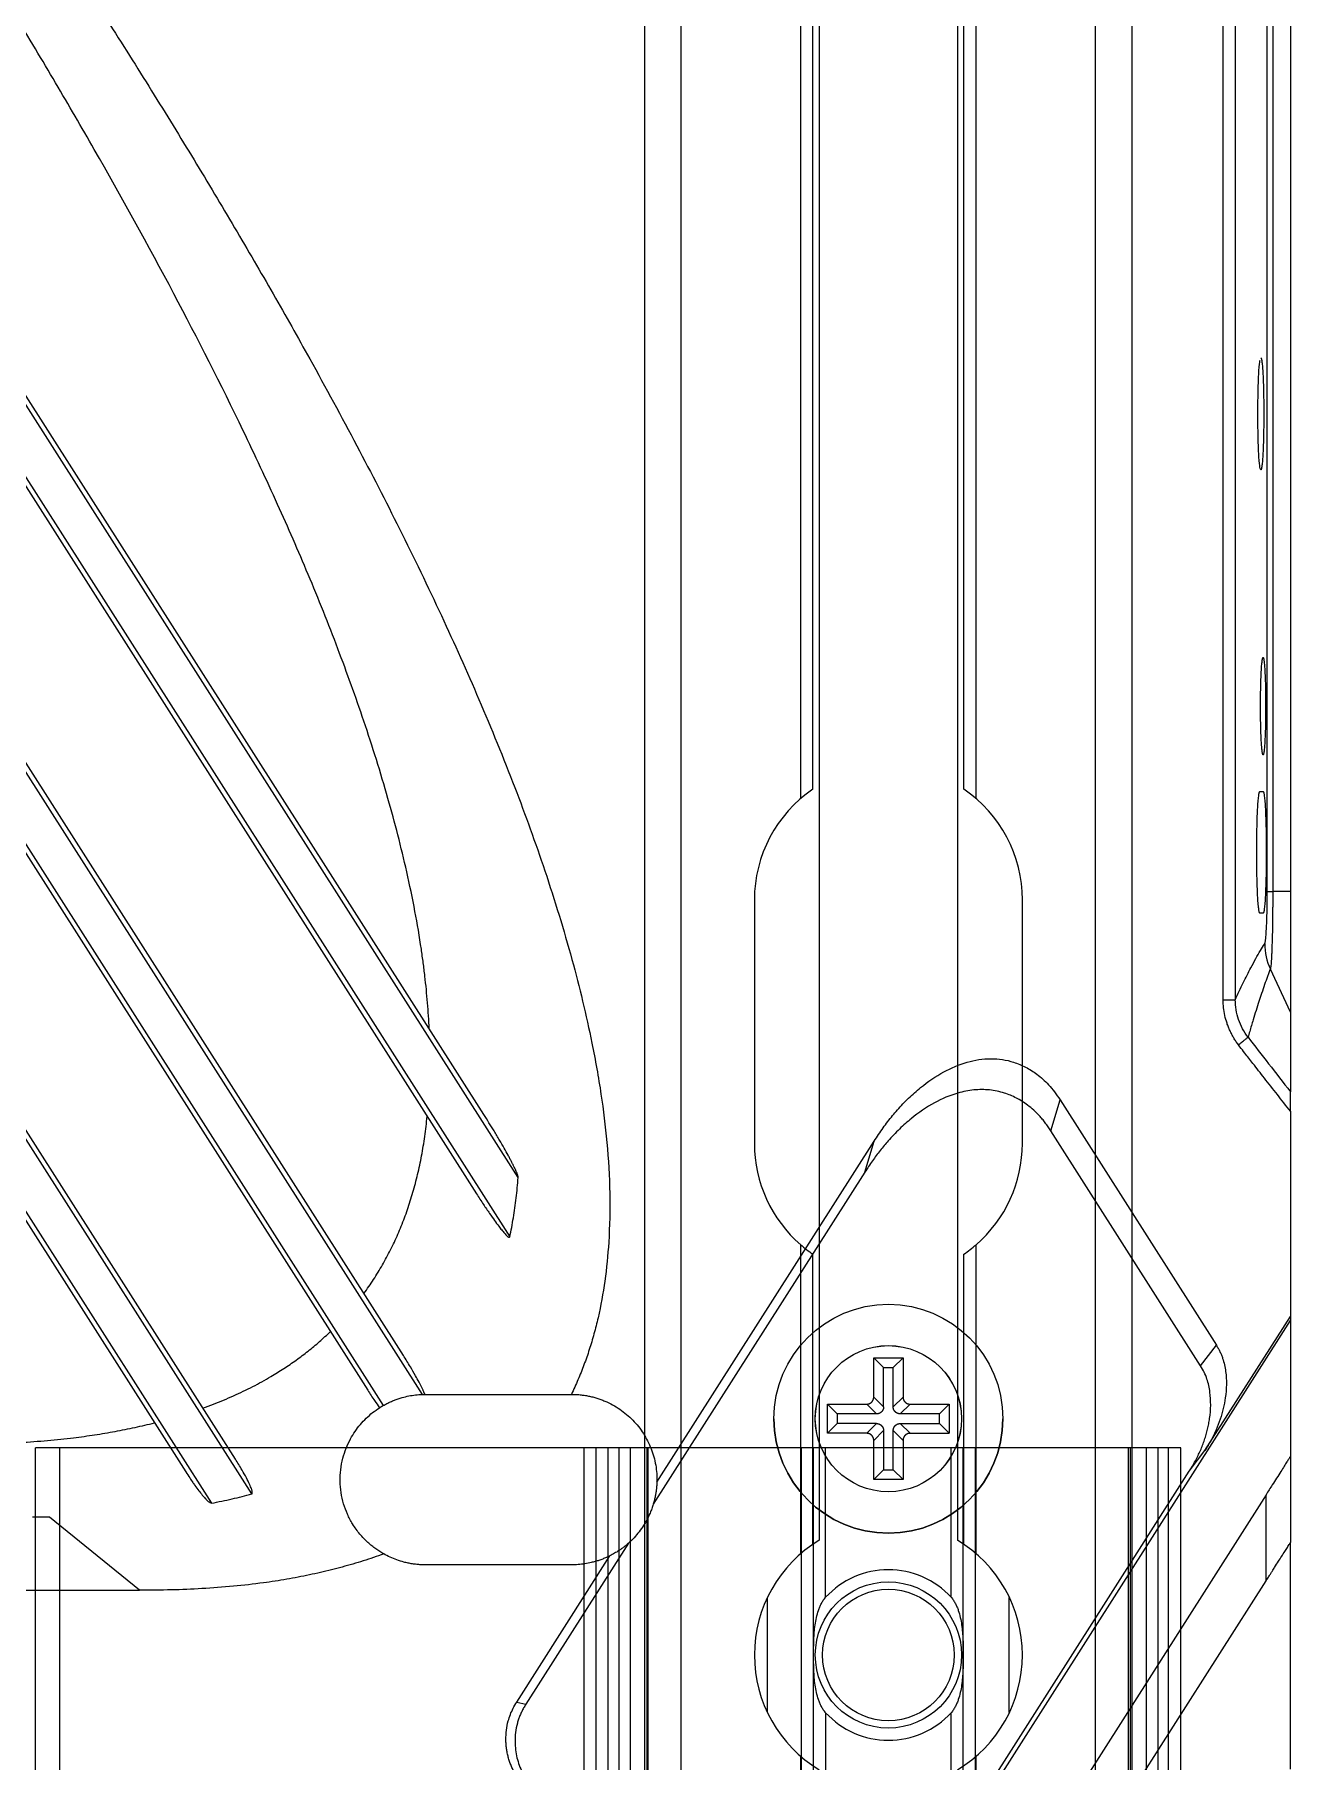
# Model space of a CAD drawing. Header units: millimetres. Extents: x 620 to 19791, y 2539 to 6969.
# Drawn here: x 17725.4 to 17777, y 4825 to 4895.9 of the extents above; entities that cross this region are included whole.
import ezdxf

# ---------------------------------------------------------------- set-up
doc = ezdxf.new("R2010")
doc.units = ezdxf.units.MM
doc.layers.add('02___PRT_ALL_AXES', color=7, linetype='Continuous')
doc.layers.add('1轮廓线', color=7, linetype='Continuous', lineweight=25)

# ---------------------------------------------------------------- blocks, each defined once
blk = doc.blocks.new('rygj')
at = {"color": 114, "linetype": 'Continuous', "true_color": 0x139b48}
for p, q in [((4442.055, 3171.646), (5101.055, 3171.646)), ((4442.055, 3170.146), (5101.055, 3170.146)), ((4490.855, 3167.146), (4480.855, 3167.146)), ((4495.013, 3165.246), (5068.697, 3165.246)), ((4495.398, 3164.746), (5068.312, 3164.746)), ((4495.398, 3158.546), (5068.312, 3158.546)), ((4495.013, 3158.046), (5068.697, 3158.046)), ((4480.855, 3156.146), (4490.855, 3156.146)), ((4442.055, 3153.146), (5101.055, 3153.146)), ((4442.055, 3151.646), (5101.055, 3151.646))]:
    blk.add_line(p, q, dxfattribs=at)
for centre, start, end in [((4480.855, 3161.646), 90, 139.11481), ((4490.855, 3161.646), 34.30765, 90), ((4490.855, 3161.646), 270, 325.69235), ((4480.855, 3161.646), 220.88519, 270)]:
    blk.add_arc(centre, 5.5, start, end, dxfattribs=at)
at = {"layer": '02___PRT_ALL_AXES', "color": 114, "linetype": 'Continuous', "true_color": 0x139b48}
for p, q in [((4457.491, 3166.607), (4462.22, 3166.607)), ((4442.055, 3165.246), (4455.697, 3165.246)), ((4464.013, 3165.246), (4476.697, 3165.246)), ((4464.398, 3164.746), (4476.312, 3164.746)), ((5068.145, 3164.485), (4464.566, 3164.485)), ((4464.398, 3158.546), (4476.312, 3158.546)), ((5068.145, 3158.807), (4464.566, 3158.807)), ((4442.055, 3158.046), (4455.697, 3158.046)), ((4464.013, 3158.046), (4476.697, 3158.046)), ((4457.491, 3156.685), (4462.22, 3156.685))]:
    blk.add_line(p, q, dxfattribs=at)
blk.add_circle((4459.855, 3161.646), 3, dxfattribs=at)
for centre, start, end in [((4459.855, 3161.646), 31.08062, 148.91938), ((4480.855, 3161.646), 139.11481, 145.69235), ((4459.855, 3161.646), 211.08062, 328.91938), ((4480.855, 3161.646), 214.30765, 220.88519)]:
    blk.add_arc(centre, 5.5, start, end, dxfattribs=at)
blk = doc.blocks.new('ETDHFN')
at = {"layer": '1轮廓线', "linetype": 'Continuous', "lineweight": 25}
for p, q in [((8841.41, 4025.552), (8841.812, 4025.15)), ((8841.41, 4023.942), (8841.41, 4025.552)), ((8841.41, 4025.552), (8842.61, 4025.552)), ((8842.61, 4025.552), (8842.208, 4025.15)), ((8842.61, 4025.552), (8842.61, 4023.942)), ((8841.812, 4025.15), (8842.208, 4025.15)), ((8841.812, 4023.54), (8841.812, 4025.15)), ((8842.208, 4023.54), (8842.208, 4025.15)), ((8839.51, 4023.652), (8839.912, 4023.25)), ((8839.51, 4022.452), (8839.51, 4023.652)), ((8839.51, 4023.652), (8841.12, 4023.652)), ((8839.912, 4023.25), (8839.912, 4022.854)), ((8841.522, 4023.25), (8839.912, 4023.25)), ((8844.108, 4023.25), (8842.498, 4023.25)), ((8842.9, 4023.652), (8844.51, 4023.652)), ((8844.51, 4023.652), (8844.108, 4023.25)), ((8844.108, 4022.854), (8844.108, 4023.25)), ((8844.51, 4023.652), (8844.51, 4022.452)), ((8839.51, 4022.452), (8839.912, 4022.854)), ((8841.522, 4022.854), (8839.912, 4022.854)), ((8841.812, 4022.564), (8841.812, 4020.954)), ((8842.208, 4020.954), (8842.208, 4022.564)), ((8842.498, 4022.854), (8844.108, 4022.854)), ((8844.51, 4022.452), (8844.108, 4022.854)), ((8841.12, 4022.452), (8839.51, 4022.452)), ((8841.41, 4020.552), (8841.41, 4022.162)), ((8842.61, 4022.162), (8842.61, 4020.552)), ((8842.9, 4022.452), (8844.51, 4022.452)), ((8841.41, 4020.552), (8841.812, 4020.954)), ((8842.61, 4020.552), (8841.41, 4020.552)), ((8841.812, 4020.954), (8842.208, 4020.954)), ((8842.61, 4020.552), (8842.208, 4020.954))]:
    blk.add_line(p, q, dxfattribs=at)
at = {"layer": '1轮廓线', "linetype": 'Continuous', "lineweight": 13}
for p, q in [((8841.12, 4023.652), (8841.522, 4023.25)), ((8841.41, 4023.942), (8841.812, 4023.54)), ((8842.61, 4023.942), (8842.208, 4023.54)), ((8842.9, 4023.652), (8842.498, 4023.25)), ((8841.12, 4022.452), (8841.522, 4022.854)), ((8841.41, 4022.162), (8841.812, 4022.564)), ((8842.61, 4022.162), (8842.208, 4022.564)), ((8842.9, 4022.452), (8842.498, 4022.854))]:
    blk.add_line(p, q, dxfattribs=at)
at = {"layer": '1轮廓线', "linetype": 'Continuous', "lineweight": 25}
for radius in [4.7, 3]:
    blk.add_circle((8842.01, 4023.052), radius, dxfattribs=at)
blk.add_arc((8842.01, 4023.052), 4.7, 180, 0, dxfattribs=at)
for points in [[(8841.12, 4023.652), (8841.184, 4023.652), (8841.24, 4023.677), (8841.288, 4023.698), (8841.326, 4023.736), (8841.362, 4023.772), (8841.385, 4023.822), (8841.41, 4023.877), (8841.41, 4023.942)], [(8841.812, 4023.54), (8841.812, 4023.476), (8841.787, 4023.42), (8841.766, 4023.372), (8841.728, 4023.334), (8841.692, 4023.298), (8841.642, 4023.275), (8841.587, 4023.25), (8841.522, 4023.25)], [(8842.498, 4023.25), (8842.434, 4023.25), (8842.378, 4023.275), (8842.33, 4023.296), (8842.292, 4023.334), (8842.256, 4023.37), (8842.233, 4023.42), (8842.208, 4023.475), (8842.208, 4023.54)], [(8842.61, 4023.942), (8842.61, 4023.878), (8842.635, 4023.822), (8842.656, 4023.773), (8842.694, 4023.736), (8842.73, 4023.699), (8842.78, 4023.677), (8842.835, 4023.652), (8842.9, 4023.652)], [(8841.522, 4022.854), (8841.586, 4022.854), (8841.642, 4022.829), (8841.69, 4022.808), (8841.728, 4022.77), (8841.764, 4022.734), (8841.787, 4022.684), (8841.812, 4022.629), (8841.812, 4022.564)], [(8842.208, 4022.564), (8842.208, 4022.628), (8842.233, 4022.684), (8842.254, 4022.732), (8842.292, 4022.77), (8842.328, 4022.806), (8842.378, 4022.829), (8842.433, 4022.854), (8842.498, 4022.854)], [(8841.41, 4022.162), (8841.41, 4022.226), (8841.385, 4022.282), (8841.364, 4022.33), (8841.326, 4022.368), (8841.29, 4022.404), (8841.24, 4022.427), (8841.185, 4022.452), (8841.12, 4022.452)], [(8842.9, 4022.452), (8842.836, 4022.452), (8842.78, 4022.427), (8842.732, 4022.406), (8842.694, 4022.368), (8842.658, 4022.332), (8842.635, 4022.282), (8842.61, 4022.227), (8842.61, 4022.162)]]:
    blk.add_open_spline(points, degree=2, knots=[0, 0, 0, 0.25, 0.25, 0.5, 0.5, 0.75, 0.75, 1, 1, 1], dxfattribs=at)
blk = doc.blocks.new('ERTFHGJ')
at = {"color": 40, "linetype": 'Continuous', "true_color": 0xf8d731}
for p, q in [((8878.457, 3617.77), (8878.457, 3696.77)), ((8925.457, 3696.77), (8878.457, 3696.77)), ((8879.457, 3617.77), (8879.457, 3696.77)), ((8900.957, 3696.77), (8900.957, 3617.77)), ((8901.457, 3617.77), (8901.457, 3696.77)), ((8901.957, 3617.77), (8901.957, 3696.77)), ((8902.402, 3617.77), (8902.402, 3696.77)), ((8902.874, 3617.77), (8902.874, 3696.77)), ((8903.457, 3617.77), (8903.457, 3696.77)), ((8903.537, 3696.77), (8903.537, 3617.77)), ((8903.598, 3617.77), (8903.598, 3696.77)), ((8909.882, 3696.77), (8909.882, 3617.77)), ((8910.382, 3617.77), (8910.382, 3696.77)), ((8910.882, 3690.641), (8910.882, 3696.77)), ((8916.032, 3690.641), (8916.032, 3696.77)), ((8916.532, 3617.77), (8916.532, 3696.77)), ((8917.032, 3617.77), (8917.032, 3696.77)), ((8923.315, 3617.77), (8923.315, 3696.77)), ((8923.377, 3696.77), (8923.377, 3617.77)), ((8923.457, 3617.77), (8923.457, 3696.77)), ((8924.039, 3696.77), (8924.039, 3617.77)), ((8924.511, 3696.77), (8924.511, 3617.77)), ((8924.957, 3617.77), (8924.957, 3696.77)), ((8925.457, 3617.77), (8925.457, 3696.77)), ((8910.882, 3685.9), (8910.882, 3628.641)), ((8916.032, 3628.641), (8916.032, 3685.9))]:
    blk.add_line(p, q, dxfattribs=at)
blk.add_circle((8913.457, 3688.27), 2.7, dxfattribs=at)
for start, end in [(42.63239, 137.36761), (222.63239, 317.36761)]:
    blk.add_arc((8913.457, 3688.27), 3.5, start, end, dxfattribs=at)
for points, knots in [([(8910.387, 3688.27), (8910.387, 3688.375), (8910.388, 3688.583), (8910.395, 3688.895), (8910.413, 3689.203), (8910.446, 3689.508), (8910.5, 3689.808), (8910.568, 3690.054), (8910.639, 3690.245), (8910.704, 3690.385), (8910.783, 3690.519), (8910.846, 3690.602), (8910.882, 3690.641)], [0, 0, 0, 0, 0.127092, 0.253318, 0.378322, 0.502266, 0.625619, 0.749056, 0.811111, 0.873552, 0.936512, 1, 1, 1, 1]), ([(8916.032, 3690.641), (8916.067, 3690.602), (8916.131, 3690.519), (8916.209, 3690.385), (8916.274, 3690.245), (8916.346, 3690.054), (8916.413, 3689.808), (8916.467, 3689.508), (8916.5, 3689.203), (8916.518, 3688.895), (8916.526, 3688.583), (8916.527, 3688.375), (8916.527, 3688.27)], [0, 0, 0, 0, 0.063487, 0.126447, 0.188887, 0.250942, 0.37438, 0.497732, 0.621676, 0.746681, 0.872907, 1, 1, 1, 1]), ([(8910.882, 3685.9), (8910.846, 3685.938), (8910.783, 3686.021), (8910.704, 3686.156), (8910.639, 3686.296), (8910.567, 3686.487), (8910.5, 3686.733), (8910.446, 3687.033), (8910.413, 3687.338), (8910.395, 3687.646), (8910.388, 3687.957), (8910.387, 3688.166), (8910.387, 3688.27)], [0, 0, 0, 0, 0.063495, 0.126469, 0.188905, 0.250963, 0.374396, 0.497744, 0.621683, 0.746682, 0.87291, 1, 1, 1, 1]), ([(8916.527, 3688.27), (8916.527, 3688.166), (8916.526, 3687.957), (8916.518, 3687.646), (8916.5, 3687.338), (8916.467, 3687.033), (8916.413, 3686.733), (8916.346, 3686.487), (8916.274, 3686.296), (8916.209, 3686.156), (8916.131, 3686.021), (8916.067, 3685.938), (8916.032, 3685.9)], [0, 0, 0, 0, 0.127092, 0.253319, 0.378323, 0.502267, 0.62562, 0.749057, 0.811112, 0.873553, 0.936512, 1, 1, 1, 1])]:
    blk.add_open_spline(points, degree=3, knots=knots, dxfattribs=at)
blk = doc.blocks.new('rsfv')
at = {"rotation": 90}
blk.add_blockref('rygj', (14412.273, 369.859), dxfattribs=at)
for name, p in [('ETDHFN', (2408.617, 816.362)), ('ERTFHGJ', (2337.17, 1141.444))]:
    blk.add_blockref(name, p)
blk = doc.blocks.new('tgd')
at = {"color": 7, "linetype": 'Continuous', "lineweight": 25}
for p, q in [((18441.528, 4763.247), (18441.528, 5002.465)), ((18441.753, 5002.465), (18441.753, 4763.247)), ((18442.478, 5002.465), (18442.478, 4763.246)), ((18410.785, 4751.505), (18295.687, 4932.172)), ((18409.374, 4754.091), (18295.856, 4932.279)), ((18295.519, 4929.087), (18409.075, 4750.839)), ((18295.687, 4929.194), (18410.44, 4749.068)), ((18406.852, 4742.603), (18295.687, 4917.096)), ((18406.071, 4744.202), (18295.856, 4917.204)), ((18295.519, 4914.011), (18404.61, 4742.772)), ((18295.687, 4914.119), (18405.245, 4742.147)), ((18399.852, 4738.515), (18295.687, 4902.021)), ((18399.178, 4739.946), (18295.856, 4902.129)), ((18295.519, 4898.936), (18397.141, 4739.421)), ((18295.687, 4899.043), (18398.196, 4738.136)), ((18439.717, 4758.807), (18439.717, 4811.805)), ((18440.216, 4811.654), (18440.216, 4758.807)), ((18441.226, 4767.356), (18441.357, 4767.356)), ((18442.478, 4763.246), (18441.753, 4763.247)), ((18441.357, 4762.356), (18441.226, 4762.356)), ((18442.478, 4758.295), (18441.655, 4760.065)), ((18439.717, 4758.807), (18440.216, 4758.807)), ((18432.648, 4753.421), (18433.025, 4754.69)), ((18433.025, 4754.69), (18439.439, 4744.622)), ((18442.478, 4754.227), (18442.478, 4745.802)), ((18416.476, 4739.003), (18425.392, 4752.998)), ((18425.015, 4751.729), (18425.392, 4752.998)), ((18438.794, 4743.773), (18432.648, 4753.421)), ((18425.015, 4751.729), (18416.328, 4738.093)), ((18438.971, 4740.297), (18442.478, 4745.802)), ((18442.478, 4745.802), (18442.478, 4745.639)), ((18424.695, 4717.725), (18442.478, 4745.639)), ((18442.478, 4745.639), (18442.478, 4740.055)), ((18438.794, 4743.773), (18439.439, 4744.622)), ((18438.327, 4739.448), (18438.971, 4740.297)), ((18442.478, 4740.055), (18442.478, 4736.519)), ((18424.554, 4717.829), (18438.327, 4739.448)), ((18441.478, 4738.486), (18426.583, 4715.106)), ((18441.478, 4734.949), (18441.478, 4738.486)), ((18391.092, 4737.561), (18390.852, 4737.562)), ((18391.55, 4737.561), (18391.092, 4737.561)), ((18395.241, 4734.561), (18391.55, 4737.561)), ((18415.312, 4736.498), (18411.096, 4729.881)), ((18442.478, 4727.213), (18442.478, 4736.519)), ((18410.722, 4729.97), (18414.55, 4735.978)), ((18412.978, 4735.606), (18406.978, 4735.606)), ((18321.31, 4734.561), (18395.241, 4734.561)), ((18428.836, 4715.106), (18441.478, 4734.949)), ((18410.722, 4729.97), (18411.096, 4729.881))]:
    blk.add_line(p, q, dxfattribs=at)
blk.add_circle((18425.978, 4741.606), 3)
for points, knots in [([(18407.133, 4757.609), (18407.124, 4757.787), (18407.105, 4758.143), (18407.065, 4758.681), (18407.016, 4759.223), (18406.957, 4759.771), (18406.889, 4760.323), (18406.764, 4761.213), (18406.552, 4762.463), (18406.121, 4764.532), (18405.446, 4767.147), (18404.49, 4770.195), (18403.387, 4773.26), (18402.2, 4776.224), (18400.896, 4779.207), (18399.09, 4783.065), (18396.613, 4787.942), (18393.996, 4792.677), (18391.789, 4796.475), (18390.117, 4799.269), (18388.361, 4802.132), (18387.146, 4804.052), (18386.529, 4805.026)], [0, 0, 0, 0, 0.0102139, 0.0205385, 0.0309767, 0.0415315, 0.0522058, 0.0630022, 0.0931878, 0.1250778, 0.1845574, 0.2483961, 0.3086946, 0.3718269, 0.4319265, 0.4959106, 0.6167331, 0.7464147, 0.8069043, 0.8693256, 0.933688, 1, 1, 1, 1]), ([(18393.909, 4799.026), (18394.217, 4798.54), (18394.83, 4797.575), (18395.733, 4796.131), (18396.617, 4794.702), (18397.479, 4793.289), (18398.322, 4791.89), (18399.143, 4790.507), (18399.944, 4789.139), (18400.725, 4787.785), (18401.486, 4786.447), (18402.643, 4784.378), (18404.138, 4781.621), (18405.946, 4778.109), (18407.623, 4774.638), (18409.208, 4771.101), (18410.635, 4767.611), (18411.926, 4764.053), (18413.002, 4760.554), (18413.744, 4757.484), (18414.194, 4754.974), (18414.449, 4752.914), (18414.566, 4750.885), (18414.53, 4748.981), (18414.362, 4747.277), (18414.134, 4746.023), (18413.9, 4745.089), (18413.707, 4744.444), (18413.488, 4743.815), (18413.244, 4743.201), (18413.059, 4742.804), (18412.967, 4742.606)], [0, 0, 0, 0, 0.028127, 0.055867, 0.083223, 0.110194, 0.136782, 0.162987, 0.188811, 0.214255, 0.239319, 0.264005, 0.33008, 0.392582, 0.456982, 0.518406, 0.581947, 0.641185, 0.703244, 0.760717, 0.79542, 0.827786, 0.862084, 0.894623, 0.920706, 0.945691, 0.956791, 0.967751, 0.97859, 0.989333, 1, 1, 1, 1]), ([(18441.265, 4780.556), (18441.249, 4780.591), (18441.217, 4780.66), (18441.177, 4781.189), (18441.151, 4781.946), (18441.141, 4782.845), (18441.15, 4783.751), (18441.177, 4784.506), (18441.21, 4784.977), (18441.233, 4785.041), (18441.24, 4785.062)], [0, 0, 0, 0, 0.134319, 0.267816, 0.400285, 0.534044, 0.667719, 0.800888, 0.935788, 1, 1, 1, 1]), ([(18441.265, 4785.155), (18441.267, 4785.154), (18441.273, 4785.152), (18441.281, 4785.137), (18441.289, 4785.113), (18441.296, 4785.079), (18441.304, 4785.035), (18441.316, 4784.945), (18441.332, 4784.779), (18441.351, 4784.494), (18441.366, 4784.147), (18441.377, 4783.749), (18441.384, 4783.316), (18441.386, 4782.865), (18441.384, 4782.414), (18441.377, 4781.98), (18441.366, 4781.579), (18441.351, 4781.228), (18441.333, 4780.938), (18441.314, 4780.745), (18441.296, 4780.629), (18441.281, 4780.567), (18441.27, 4780.56), (18441.265, 4780.556)], [0, 0, 0, 0, 0.021245, 0.042243, 0.063084, 0.083861, 0.104667, 0.125596, 0.188211, 0.250208, 0.311749, 0.373875, 0.436451, 0.498749, 0.560974, 0.623545, 0.685901, 0.747871, 0.810407, 0.873806, 0.915692, 0.957504, 1, 1, 1, 1]), ([(18441.357, 4768.856), (18441.355, 4768.857), (18441.35, 4768.858), (18441.343, 4768.871), (18441.337, 4768.893), (18441.33, 4768.922), (18441.323, 4768.961), (18441.313, 4769.039), (18441.299, 4769.183), (18441.283, 4769.431), (18441.27, 4769.733), (18441.26, 4770.079), (18441.254, 4770.455), (18441.252, 4770.847), (18441.254, 4771.24), (18441.26, 4771.617), (18441.269, 4771.967), (18441.282, 4772.272), (18441.298, 4772.524), (18441.315, 4772.692), (18441.33, 4772.792), (18441.343, 4772.846), (18441.353, 4772.852), (18441.357, 4772.856)], [0, 0, 0, 0, 0.021346, 0.04241, 0.063283, 0.084056, 0.104826, 0.125687, 0.188, 0.250088, 0.311855, 0.37391, 0.43641, 0.498756, 0.56095, 0.623521, 0.685882, 0.747997, 0.810632, 0.873704, 0.915461, 0.957304, 1, 1, 1, 1]), ([(18441.357, 4772.856), (18441.36, 4772.855), (18441.364, 4772.853), (18441.371, 4772.84), (18441.378, 4772.819), (18441.385, 4772.789), (18441.391, 4772.751), (18441.402, 4772.673), (18441.416, 4772.528), (18441.432, 4772.28), (18441.445, 4771.979), (18441.455, 4771.632), (18441.461, 4771.256), (18441.463, 4770.864), (18441.461, 4770.472), (18441.455, 4770.094), (18441.445, 4769.745), (18441.432, 4769.44), (18441.416, 4769.188), (18441.4, 4769.02), (18441.385, 4768.919), (18441.371, 4768.865), (18441.362, 4768.859), (18441.357, 4768.856)], [0, 0, 0, 0, 0.0213462, 0.0424102, 0.0632826, 0.0840565, 0.1048263, 0.1256867, 0.1880002, 0.2500884, 0.3118546, 0.3739104, 0.4364096, 0.498756, 0.56095, 0.6235213, 0.6858817, 0.7479967, 0.8106315, 0.8737037, 0.9154607, 0.9573041, 1, 1, 1, 1]), ([(18441.226, 4762.356), (18441.223, 4762.357), (18441.218, 4762.359), (18441.209, 4762.375), (18441.201, 4762.402), (18441.192, 4762.439), (18441.184, 4762.487), (18441.171, 4762.584), (18441.153, 4762.764), (18441.133, 4763.075), (18441.117, 4763.452), (18441.105, 4763.885), (18441.097, 4764.355), (18441.095, 4764.845), (18441.097, 4765.336), (18441.104, 4765.808), (18441.116, 4766.244), (18441.133, 4766.626), (18441.153, 4766.941), (18441.172, 4767.137), (18441.188, 4767.251), (18441.2, 4767.311), (18441.213, 4767.349), (18441.222, 4767.353), (18441.226, 4767.356)], [0, 0, 0, 0, 0.021266, 0.042279, 0.063129, 0.083909, 0.104712, 0.125632, 0.188258, 0.250226, 0.311751, 0.373866, 0.436434, 0.498716, 0.56093, 0.623487, 0.685841, 0.747786, 0.810291, 0.873704, 0.905168, 0.936491, 0.967996, 1, 1, 1, 1]), ([(18441.357, 4767.356), (18441.36, 4767.355), (18441.366, 4767.353), (18441.375, 4767.336), (18441.383, 4767.31), (18441.391, 4767.272), (18441.4, 4767.224), (18441.413, 4767.127), (18441.431, 4766.947), (18441.451, 4766.636), (18441.467, 4766.259), (18441.479, 4765.826), (18441.487, 4765.356), (18441.489, 4764.866), (18441.487, 4764.375), (18441.479, 4763.904), (18441.467, 4763.467), (18441.451, 4763.086), (18441.431, 4762.77), (18441.412, 4762.574), (18441.396, 4762.46), (18441.383, 4762.4), (18441.37, 4762.363), (18441.362, 4762.358), (18441.357, 4762.356)], [0, 0, 0, 0, 0.021266, 0.04228, 0.063133, 0.083918, 0.104727, 0.125654, 0.188289, 0.250252, 0.311778, 0.373897, 0.436467, 0.49875, 0.560967, 0.623526, 0.685879, 0.747829, 0.81035, 0.87375, 0.905196, 0.936506, 0.968002, 1, 1, 1, 1]), ([(18441.423, 4761.105), (18441.425, 4761.109), (18441.43, 4761.116), (18441.437, 4761.138), (18441.444, 4761.168), (18441.45, 4761.205), (18441.457, 4761.251), (18441.468, 4761.34), (18441.482, 4761.499), (18441.498, 4761.767), (18441.511, 4762.087), (18441.52, 4762.41), (18441.525, 4762.709), (18441.528, 4762.976), (18441.528, 4763.156), (18441.528, 4763.247)], [0, 0, 0, 0, 0.0416119, 0.08292, 0.1240818, 0.1652564, 0.2066027, 0.2482777, 0.3730485, 0.4978515, 0.6231824, 0.7485419, 0.8325348, 0.9158986, 1, 1, 1, 1]), ([(18441.753, 4763.247), (18441.753, 4763.195), (18441.753, 4763.09), (18441.752, 4762.934), (18441.752, 4762.779), (18441.75, 4762.607), (18441.748, 4762.37), (18441.746, 4762.101), (18441.743, 4761.823), (18441.735, 4761.497), (18441.726, 4761.229), (18441.718, 4760.942), (18441.712, 4760.748), (18441.703, 4760.552), (18441.694, 4760.418), (18441.686, 4760.303), (18441.677, 4760.205), (18441.666, 4760.116), (18441.659, 4760.083), (18441.655, 4760.065)], [0, 0, 0, 0, 0.033447, 0.06694, 0.10045, 0.133952, 0.178484, 0.256865, 0.314724, 0.372797, 0.496328, 0.529331, 0.623045, 0.681398, 0.745872, 0.794433, 0.852976, 0.921558, 1, 1, 1, 1]), ([(18442.478, 4763.246), (18442.478, 4763.174), (18442.478, 4763.029), (18442.478, 4762.813), (18442.478, 4762.599), (18442.478, 4762.386), (18442.478, 4762.174), (18442.478, 4761.965), (18442.478, 4761.756), (18442.478, 4761.328), (18442.478, 4760.7), (18442.478, 4759.948), (18442.478, 4759.305), (18442.478, 4758.889), (18442.478, 4758.633), (18442.478, 4758.483), (18442.478, 4758.366), (18442.478, 4758.319), (18442.478, 4758.295)], [0, 0, 0, 0, 0.030431, 0.060693, 0.090843, 0.120939, 0.151037, 0.181194, 0.211469, 0.241916, 0.370934, 0.500028, 0.629046, 0.758139, 0.818819, 0.879051, 0.939292, 1, 1, 1, 1]), ([(18440.216, 4758.807), (18440.271, 4758.925), (18440.379, 4759.16), (18440.541, 4759.496), (18440.699, 4759.817), (18440.872, 4760.153), (18441.055, 4760.492), (18441.244, 4760.823), (18441.365, 4761.013), (18441.423, 4761.105)], [0, 0, 0, 0, 0.136003, 0.269855, 0.401557, 0.531111, 0.699451, 0.855745, 1, 1, 1, 1]), ([(18441.655, 4760.065), (18441.644, 4760.04), (18441.624, 4759.991), (18441.585, 4759.888), (18441.517, 4759.701), (18441.417, 4759.422), (18441.301, 4759.081), (18441.142, 4758.604), (18440.977, 4758.082), (18440.833, 4757.589), (18440.762, 4757.344), (18440.739, 4757.266)], [0, 0, 0, 0, 0.031231, 0.062467, 0.124948, 0.249927, 0.38178, 0.499933, 0.762201, 0.923745, 1, 1, 1, 1]), ([(18440.343, 4756.959), (18440.309, 4757.004), (18440.243, 4757.095), (18440.154, 4757.236), (18440.072, 4757.381), (18439.998, 4757.53), (18439.932, 4757.683), (18439.856, 4757.891), (18439.782, 4758.155), (18439.727, 4758.479), (18439.72, 4758.697), (18439.717, 4758.807)], [0, 0, 0, 0, 0.084861, 0.169101, 0.25296, 0.336679, 0.420502, 0.504669, 0.670214, 0.834663, 1, 1, 1, 1]), ([(18440.739, 4757.266), (18440.57, 4757.484), (18440.438, 4757.731), (18440.261, 4758.254), (18440.216, 4758.53), (18440.216, 4758.807)], [0, 0, 0, 0, 0.5, 0.5, 1, 1, 1, 1]), ([(18442.478, 4758.295), (18442.478, 4758.17), (18442.478, 4757.893), (18442.478, 4757.347), (18442.478, 4756.657), (18442.478, 4755.956), (18442.478, 4755.413), (18442.478, 4755.145), (18442.478, 4755.029)], [0, 0, 0, 0, 0.113992, 0.252662, 0.503552, 0.752664, 0.893657, 1, 1, 1, 1]), ([(18440.343, 4756.959), (18440.387, 4756.993), (18440.435, 4757.03), (18440.527, 4757.102), (18440.572, 4757.136), (18440.647, 4757.195), (18440.678, 4757.219), (18440.722, 4757.252), (18440.734, 4757.262), (18440.739, 4757.266)], [0, 0, 0, 0, 0.25, 0.25, 0.5, 0.5, 0.75, 0.75, 1, 1, 1, 1]), ([(18440.739, 4757.266), (18441.021, 4756.903), (18441.599, 4756.156), (18442.18, 4755.412), (18442.478, 4755.029)], [0, 0, 0, 0, 0.486421, 1, 1, 1, 1]), ([(18425.392, 4752.998), (18425.453, 4753.092), (18425.574, 4753.278), (18425.762, 4753.546), (18425.952, 4753.803), (18426.146, 4754.047), (18426.424, 4754.375), (18426.8, 4754.769), (18427.417, 4755.316), (18428.2, 4755.858), (18429.181, 4756.276), (18430.17, 4756.436), (18430.996, 4756.31), (18431.62, 4756.049), (18432.016, 4755.798), (18432.322, 4755.546), (18432.565, 4755.306), (18432.804, 4755.021), (18432.95, 4754.803), (18433.025, 4754.69)], [0, 0, 0, 0, 0.035181, 0.06949, 0.102958, 0.135615, 0.167497, 0.237811, 0.306398, 0.426306, 0.535135, 0.638829, 0.737184, 0.792914, 0.85017, 0.883735, 0.9175, 0.957411, 1, 1, 1, 1]), ([(18442.48, 4754.227), (18442.123, 4754.682), (18441.61, 4755.336), (18440.986, 4756.132), (18440.652, 4756.559), (18440.451, 4756.815), (18440.364, 4756.93), (18440.343, 4756.959)], [0, 0, 0, 0, 0.4999959, 0.7187302, 0.8749748, 0.9687302, 1, 1, 1, 1]), ([(18432.648, 4753.421), (18432.61, 4753.478), (18432.536, 4753.592), (18432.418, 4753.754), (18432.297, 4753.905), (18432.143, 4754.082), (18431.945, 4754.277), (18431.639, 4754.529), (18431.243, 4754.78), (18430.716, 4755), (18430.126, 4755.123), (18429.477, 4755.12), (18428.706, 4754.965), (18427.822, 4754.588), (18427.04, 4754.047), (18426.423, 4753.5), (18426, 4753.055), (18425.635, 4752.615), (18425.316, 4752.187), (18425.117, 4751.884), (18425.015, 4751.729)], [0, 0, 0, 0, 0.0216222, 0.0425505, 0.0628241, 0.0824862, 0.1161853, 0.1497884, 0.206969, 0.2627272, 0.3282325, 0.3948032, 0.465099, 0.5738297, 0.6937413, 0.7622458, 0.8325839, 0.8860953, 0.9418514, 1, 1, 1, 1]), ([(18442.48, 4754.227), (18442.48, 4754.249), (18442.48, 4754.298), (18442.479, 4754.392), (18442.478, 4754.511), (18442.478, 4754.639), (18442.478, 4754.757), (18442.478, 4754.857), (18442.478, 4754.942), (18442.478, 4755.005), (18442.478, 4755.021), (18442.478, 4755.029)], [0, 0, 0, 0, 0.066161, 0.147469, 0.285965, 0.428915, 0.548302, 0.676783, 0.786689, 0.89845, 1, 1, 1, 1]), ([(18404.45, 4746.746), (18404.518, 4746.84), (18404.654, 4747.029), (18404.849, 4747.32), (18405.036, 4747.616), (18405.215, 4747.918), (18405.386, 4748.226), (18405.548, 4748.539), (18405.703, 4748.859), (18405.85, 4749.184), (18405.989, 4749.514), (18406.12, 4749.851), (18406.285, 4750.311), (18406.472, 4750.904), (18406.664, 4751.641), (18406.826, 4752.407), (18406.958, 4753.201), (18407.02, 4753.742), (18407.051, 4754.016)], [0, 0, 0, 0, 0.044718, 0.089457, 0.134253, 0.17914, 0.224155, 0.269331, 0.314703, 0.360306, 0.406172, 0.452335, 0.498827, 0.593777, 0.691149, 0.791172, 0.894058, 1, 1, 1, 1]), ([(18410.785, 4751.505), (18410.784, 4751.515), (18410.784, 4751.538), (18410.774, 4751.578), (18410.758, 4751.628), (18410.735, 4751.69), (18410.704, 4751.763), (18410.667, 4751.846), (18410.622, 4751.941), (18410.57, 4752.046), (18410.51, 4752.162), (18410.443, 4752.289), (18410.343, 4752.474), (18410.203, 4752.724), (18410.011, 4753.056), (18409.735, 4753.518), (18409.515, 4753.868), (18409.374, 4754.091)], [0, 0, 0, 0, 0.009636, 0.023334, 0.041271, 0.063526, 0.090136, 0.121124, 0.156505, 0.196289, 0.240481, 0.289088, 0.342111, 0.453728, 0.579804, 0.731703, 1, 1, 1, 1]), ([(18410.44, 4749.068), (18410.467, 4749.198), (18410.52, 4749.459), (18410.589, 4749.856), (18410.65, 4750.259), (18410.704, 4750.669), (18410.749, 4751.085), (18410.773, 4751.364), (18410.785, 4751.505)], [0, 0, 0, 0, 0.161473, 0.324918, 0.490415, 0.658045, 0.827882, 1, 1, 1, 1]), ([(18409.075, 4750.839), (18409.169, 4750.693), (18409.344, 4750.422), (18409.592, 4750.055), (18409.801, 4749.759), (18409.968, 4749.532), (18410.101, 4749.361), (18410.2, 4749.242), (18410.274, 4749.16), (18410.324, 4749.11), (18410.359, 4749.081), (18410.381, 4749.062), (18410.4, 4749.053), (18410.422, 4749.056), (18410.434, 4749.064), (18410.44, 4749.068)], [0, 0, 0, 0, 0.230026, 0.424715, 0.584075, 0.708126, 0.796556, 0.869812, 0.911898, 0.942851, 0.962508, 0.972036, 0.981659, 0.989826, 1, 1, 1, 1]), ([(18397.844, 4742.04), (18397.988, 4742.093), (18398.273, 4742.198), (18398.693, 4742.368), (18399.102, 4742.545), (18399.5, 4742.73), (18399.888, 4742.922), (18400.265, 4743.123), (18400.692, 4743.366), (18401.164, 4743.659), (18401.675, 4744.008), (18402.164, 4744.378), (18402.634, 4744.766), (18402.929, 4745.042), (18403.077, 4745.179)], [0, 0, 0, 0, 0.074802, 0.148429, 0.220926, 0.292342, 0.362727, 0.432134, 0.500619, 0.60245, 0.703089, 0.802749, 0.901645, 1, 1, 1, 1]), ([(18439.439, 4744.622), (18439.465, 4744.579), (18439.518, 4744.494), (18439.586, 4744.36), (18439.647, 4744.223), (18439.713, 4744.045), (18439.776, 4743.818), (18439.838, 4743.462), (18439.863, 4743.004), (18439.82, 4742.495), (18439.729, 4742.018), (18439.603, 4741.581), (18439.434, 4741.148), (18439.226, 4740.716), (18439.057, 4740.438), (18438.971, 4740.297)], [0, 0, 0, 0, 0.0329932, 0.0657961, 0.0985296, 0.1313159, 0.1901957, 0.2526078, 0.3681449, 0.4895308, 0.5869421, 0.6859197, 0.7872669, 0.8917324, 1, 1, 1, 1]), ([(18406.963, 4742.605), (18406.959, 4742.613), (18406.954, 4742.624), (18406.947, 4742.635), (18406.945, 4742.639), (18406.941, 4742.645), (18406.936, 4742.652), (18406.932, 4742.658), (18406.93, 4742.662), (18406.926, 4742.667), (18406.92, 4742.678), (18406.909, 4742.7), (18406.898, 4742.735), (18406.833, 4742.872), (18406.728, 4743.086), (18406.552, 4743.404), (18406.34, 4743.772), (18406.168, 4744.047), (18406.071, 4744.202)], [0, 0, 0, 0, 0.015217, 0.019074, 0.020998, 0.022916, 0.030467, 0.034132, 0.035927, 0.037692, 0.044414, 0.056294, 0.078056, 0.103721, 0.304576, 0.468435, 0.700238, 1, 1, 1, 1]), ([(18438.327, 4739.448), (18438.371, 4739.519), (18438.458, 4739.659), (18438.578, 4739.873), (18438.688, 4740.088), (18438.787, 4740.303), (18438.876, 4740.519), (18438.954, 4740.736), (18439.022, 4740.954), (18439.08, 4741.172), (18439.127, 4741.391), (18439.182, 4741.72), (18439.218, 4742.155), (18439.193, 4742.612), (18439.131, 4742.969), (18439.055, 4743.243), (18438.947, 4743.514), (18438.845, 4743.687), (18438.794, 4743.773)], [0, 0, 0, 0, 0.054633, 0.108241, 0.160902, 0.212702, 0.263726, 0.314067, 0.36382, 0.413084, 0.461961, 0.510555, 0.631824, 0.747465, 0.809763, 0.868751, 0.93418, 1, 1, 1, 1]), ([(18404.61, 4742.772), (18404.702, 4742.63), (18404.858, 4742.388), (18405.025, 4742.152), (18405.094, 4742.055)], [0, 0, 0, 0, 0.587301, 1, 1, 1, 1]), ([(18405.094, 4742.055), (18405.1, 4742.059), (18405.112, 4742.067), (18405.136, 4742.082), (18405.163, 4742.098), (18405.191, 4742.115), (18405.218, 4742.131), (18405.237, 4742.142), (18405.245, 4742.147)], [0, 0, 0, 0, 0.193434, 0.376156, 0.548169, 0.709476, 0.860083, 1, 1, 1, 1]), ([(18405.245, 4742.147), (18405.295, 4742.174), (18405.393, 4742.228), (18405.546, 4742.301), (18405.701, 4742.366), (18405.859, 4742.424), (18406.056, 4742.485), (18406.293, 4742.542), (18406.571, 4742.587), (18406.758, 4742.598), (18406.852, 4742.603)], [0, 0, 0, 0, 0.10019, 0.200056, 0.299831, 0.399749, 0.500042, 0.666803, 0.833095, 1, 1, 1, 1]), ([(18406.964, 4742.606), (18407.262, 4742.606), (18407.893, 4742.606), (18408.893, 4742.606), (18410.126, 4742.606), (18411.495, 4742.606), (18412.496, 4742.606), (18412.967, 4742.606)], [0, 0, 0, 0, 0.148764, 0.315345, 0.499744, 0.764431, 1, 1, 1, 1]), ([(18412.967, 4742.606), (18413.026, 4742.605), (18413.145, 4742.603), (18413.323, 4742.59), (18413.498, 4742.568), (18413.671, 4742.538), (18413.842, 4742.499), (18414.011, 4742.451), (18414.179, 4742.395), (18414.505, 4742.266), (18414.97, 4742.014), (18415.506, 4741.559), (18415.944, 4741.009), (18416.209, 4740.485), (18416.357, 4740.042), (18416.433, 4739.7), (18416.477, 4739.353), (18416.477, 4739.12), (18416.476, 4739.003)], [0, 0, 0, 0, 0.031946, 0.063607, 0.095061, 0.126386, 0.157664, 0.188975, 0.220398, 0.252014, 0.376591, 0.501216, 0.625704, 0.750422, 0.813205, 0.875307, 0.937361, 1, 1, 1, 1]), ([(18389.17, 4740.58), (18389.367, 4740.586), (18389.758, 4740.599), (18390.338, 4740.629), (18390.905, 4740.666), (18391.461, 4740.711), (18392.004, 4740.763), (18392.65, 4740.837), (18393.396, 4740.939), (18394.236, 4741.08), (18395.056, 4741.242), (18395.592, 4741.372), (18395.857, 4741.436)], [0, 0, 0, 0, 0.087666, 0.173589, 0.257788, 0.34028, 0.421087, 0.50023, 0.629018, 0.755162, 0.878781, 1, 1, 1, 1]), ([(18405.263, 4736.055), (18405.209, 4736.086), (18405.099, 4736.15), (18404.936, 4736.261), (18404.771, 4736.387), (18404.605, 4736.529), (18404.442, 4736.69), (18404.282, 4736.869), (18404.129, 4737.067), (18403.951, 4737.336), (18403.769, 4737.683), (18403.61, 4738.115), (18403.509, 4738.569), (18403.454, 4739.197), (18403.543, 4739.962), (18403.813, 4740.642), (18404.086, 4741.088), (18404.301, 4741.37), (18404.542, 4741.627), (18404.805, 4741.859), (18404.998, 4741.99), (18405.094, 4742.055)], [0, 0, 0, 0, 0.025857, 0.053207, 0.082051, 0.11239, 0.144222, 0.17755, 0.212372, 0.248689, 0.312074, 0.375466, 0.44036, 0.505353, 0.638069, 0.756938, 0.806076, 0.854943, 0.903546, 0.951896, 1, 1, 1, 1]), ([(18442.478, 4740.055), (18442.477, 4740.055), (18442.477, 4740.053), (18442.469, 4740.041), (18442.456, 4740.021), (18442.439, 4739.994), (18442.403, 4739.938), (18442.335, 4739.83), (18442.222, 4739.654), (18442.079, 4739.428), (18441.914, 4739.17), (18441.711, 4738.85), (18441.565, 4738.621), (18441.478, 4738.486)], [0, 0, 0, 0, 0.030657, 0.061815, 0.093828, 0.127026, 0.161703, 0.258192, 0.371333, 0.496055, 0.644878, 0.790466, 1, 1, 1, 1]), ([(18397.141, 4739.421), (18397.194, 4739.338), (18397.289, 4739.192), (18397.415, 4739.008), (18397.539, 4738.833), (18397.667, 4738.661), (18397.807, 4738.483), (18397.911, 4738.367), (18397.982, 4738.287), (18398.033, 4738.233), (18398.107, 4738.181), (18398.164, 4738.152), (18398.196, 4738.136)], [0, 0, 0, 0, 0.17727, 0.310572, 0.399904, 0.560232, 0.695305, 0.803603, 0.839023, 0.886091, 0.936552, 1, 1, 1, 1]), ([(18399.852, 4738.515), (18399.857, 4738.523), (18399.867, 4738.538), (18399.873, 4738.562), (18399.871, 4738.587), (18399.867, 4738.622), (18399.855, 4738.67), (18399.833, 4738.736), (18399.801, 4738.818), (18399.735, 4738.969), (18399.62, 4739.198), (18399.428, 4739.544), (18399.27, 4739.797), (18399.178, 4739.946)], [0, 0, 0, 0, 0.017238, 0.0318024, 0.0452544, 0.0647584, 0.0970788, 0.1368635, 0.1956711, 0.2619652, 0.4438118, 0.6725353, 1, 1, 1, 1]), ([(18416.476, 4739.003), (18416.475, 4738.955), (18416.471, 4738.862), (18416.459, 4738.721), (18416.44, 4738.576), (18416.413, 4738.423), (18416.377, 4738.261), (18416.344, 4738.148), (18416.328, 4738.093)], [0, 0, 0, 0, 0.179765, 0.346667, 0.501047, 0.673859, 0.839861, 1, 1, 1, 1]), ([(18398.196, 4738.136), (18398.338, 4738.164), (18398.619, 4738.22), (18399.037, 4738.313), (18399.447, 4738.41), (18399.718, 4738.48), (18399.852, 4738.515)], [0, 0, 0, 0, 0.2550593, 0.5066954, 0.7549831, 1, 1, 1, 1]), ([(18416.328, 4738.093), (18416.309, 4738.032), (18416.27, 4737.91), (18416.199, 4737.732), (18416.119, 4737.558), (18416.03, 4737.389), (18415.91, 4737.188), (18415.75, 4736.961), (18415.544, 4736.717), (18415.39, 4736.571), (18415.312, 4736.498)], [0, 0, 0, 0, 0.1002664, 0.2001041, 0.2998137, 0.3996969, 0.5000539, 0.6668727, 0.8330553, 1, 1, 1, 1]), ([(18415.312, 4736.498), (18415.279, 4736.469), (18415.214, 4736.411), (18415.115, 4736.332), (18415.016, 4736.258), (18414.889, 4736.171), (18414.732, 4736.073), (18414.613, 4736.011), (18414.55, 4735.978)], [0, 0, 0, 0, 0.119479, 0.242202, 0.368583, 0.499004, 0.73498, 1, 1, 1, 1]), ([(18441.478, 4734.949), (18441.509, 4734.999), (18441.569, 4735.091), (18441.651, 4735.221), (18441.721, 4735.331), (18441.779, 4735.423), (18441.867, 4735.563), (18441.981, 4735.742), (18442.123, 4735.963), (18442.249, 4736.155), (18442.342, 4736.303), (18442.401, 4736.403), (18442.44, 4736.469), (18442.471, 4736.512), (18442.476, 4736.517), (18442.478, 4736.519)], [0, 0, 0, 0, 0.076408, 0.143264, 0.200569, 0.248324, 0.286531, 0.419799, 0.534069, 0.651314, 0.759619, 0.819962, 0.870152, 0.932977, 1, 1, 1, 1]), ([(18405.263, 4736.055), (18405.125, 4736.005), (18404.847, 4735.906), (18404.424, 4735.768), (18403.995, 4735.637), (18403.56, 4735.514), (18403.118, 4735.399), (18402.669, 4735.291), (18402.214, 4735.191), (18401.752, 4735.098), (18401.284, 4735.014), (18400.809, 4734.936), (18400.08, 4734.831), (18399.077, 4734.717), (18397.82, 4734.624), (18396.534, 4734.57), (18395.68, 4734.564), (18395.241, 4734.561)], [0, 0, 0, 0, 0.04327, 0.086907, 0.130931, 0.175359, 0.220209, 0.2655, 0.311249, 0.357472, 0.404186, 0.451405, 0.499145, 0.621038, 0.748619, 0.870491, 1, 1, 1, 1]), ([(18406.978, 4735.606), (18406.918, 4735.607), (18406.799, 4735.608), (18406.62, 4735.623), (18406.442, 4735.645), (18406.266, 4735.677), (18406.053, 4735.727), (18405.805, 4735.804), (18405.527, 4735.915), (18405.351, 4736.008), (18405.263, 4736.055)], [0, 0, 0, 0, 0.1002242, 0.2000778, 0.2998237, 0.3997259, 0.5000471, 0.6668346, 0.8330778, 1, 1, 1, 1]), ([(18414.55, 4735.978), (18414.501, 4735.955), (18414.403, 4735.907), (18414.252, 4735.845), (18414.1, 4735.789), (18413.944, 4735.74), (18413.751, 4735.69), (18413.52, 4735.644), (18413.25, 4735.612), (18413.069, 4735.608), (18412.978, 4735.606)], [0, 0, 0, 0, 0.1001719, 0.2000442, 0.2998342, 0.39976, 0.5000388, 0.6667868, 0.8331036, 1, 1, 1, 1]), ([(18410.749, 4726.876), (18410.716, 4726.929), (18410.651, 4727.035), (18410.566, 4727.199), (18410.492, 4727.366), (18410.429, 4727.535), (18410.377, 4727.707), (18410.335, 4727.882), (18410.305, 4728.06), (18410.286, 4728.241), (18410.276, 4728.494), (18410.292, 4728.816), (18410.359, 4729.164), (18410.459, 4729.463), (18410.574, 4729.723), (18410.672, 4729.887), (18410.722, 4729.97)], [0, 0, 0, 0, 0.0573502, 0.1137864, 0.1695106, 0.2247326, 0.2796678, 0.3345354, 0.3895548, 0.4449441, 0.5009169, 0.6220685, 0.739873, 0.8248844, 0.9112986, 1, 1, 1, 1]), ([(18411.096, 4729.881), (18411.066, 4729.831), (18411.005, 4729.732), (18410.926, 4729.579), (18410.856, 4729.425), (18410.797, 4729.267), (18410.727, 4729.038), (18410.667, 4728.727), (18410.648, 4728.356), (18410.671, 4728.007), (18410.729, 4727.687), (18410.824, 4727.376), (18410.953, 4727.072), (18411.066, 4726.883), (18411.124, 4726.787)], [0, 0, 0, 0, 0.0535069, 0.1060958, 0.1579496, 0.2092592, 0.2602214, 0.3778836, 0.499202, 0.5994542, 0.6983901, 0.7972837, 0.8974105, 1, 1, 1, 1])]:
    blk.add_open_spline(points, degree=3, knots=knots, dxfattribs=at)
for points in [[(18441.528, 4763.247), (18441.545, 4763.247), (18441.622, 4763.247), (18441.753, 4763.247)], [(18441.423, 4761.105), (18441.424, 4760.746), (18441.507, 4760.383), (18441.655, 4760.065)], [(18406.852, 4742.603), (18406.89, 4742.605), (18406.928, 4742.606), (18406.963, 4742.605)]]:
    blk.add_open_spline(points, degree=3, dxfattribs=at)
blk = doc.blocks.new('*U206')
blk.add_blockref('tgd', (-18292.478, -4886.103))
blk = doc.blocks.new('*U207')
at = {"color": 0, "linetype": 'ByBlock', "lineweight": -2, "transparency": 16777216}
blk.add_blockref('*U206', (0, 1012.5), dxfattribs=at)

msp = doc.modelspace()

# ---------------------------------------------------------------- block references
for name, p in [('*U207', (17626.96016, 3971.06063)), ('rsfv', (6509.83352, -0.35097))]:
    msp.add_blockref(name, p)

doc.saveas('drawing.dxf')
